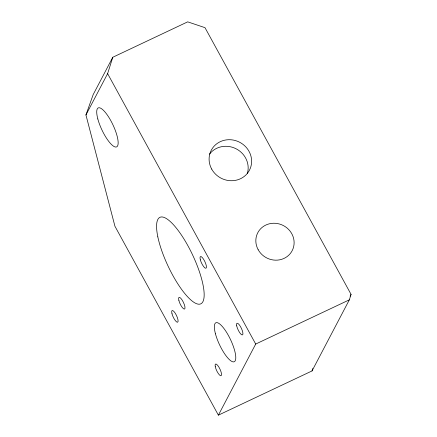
<?xml version="1.0" encoding="UTF-8"?>
<svg xmlns="http://www.w3.org/2000/svg" width="437" height="437" viewBox="0 0 437 437"><rect width="100%" height="100%" fill="white"/><g stroke="black" fill="none" stroke-linecap="round" stroke-linejoin="round"><path stroke-width="0.66" d="M85.942 114.947L107.622 73.645L112.768 57.269L187.697 21.85L204.997 27.668L351.058 294.363L349.343 299.837L312.029 370.931L218.385 415.15L114.936 226.246L85.942 114.947L93.168 94.621L112.768 57.269M312.029 370.931L312.788 368.5M218.385 415.15L255.705 344.05L349.343 299.837M350.108 296.171L351.058 294.363M107.622 73.645L255.705 344.05M209.536 154.097A21.55 20.228 27.7 0 1 236.188 148.831A21.55 20.228 27.7 0 1 247.293 173.653M258.147 249.658A19.392 18.201 27.7 0 0 291.293 252.176A19.392 18.201 27.7 0 0 275.485 223.302A19.392 18.201 27.7 0 0 258.147 249.658M157.823 236.843A47.841 13.471 64.7 0 0 198.212 304.152A47.841 13.471 64.7 0 0 185.02 240.711A47.841 13.471 64.7 0 0 157.823 236.843M215.272 366.676A6.462 1.819 64.7 0 0 220.729 375.771A6.462 1.819 64.7 0 0 218.948 367.2A6.462 1.819 64.7 0 0 215.272 366.676M236.696 325.86A6.462 1.819 64.7 0 0 242.153 334.955A6.462 1.819 64.7 0 0 240.366 326.384A6.462 1.819 64.7 0 0 236.696 325.86M178.924 300.672A6.462 1.819 64.7 0 0 184.48 309.085A6.462 1.819 64.7 0 0 182.021 299.858A6.462 1.819 64.7 0 0 178.924 300.672M200.348 259.857A6.462 1.819 64.7 0 0 205.903 268.269A6.462 1.819 64.7 0 0 203.445 259.043A6.462 1.819 64.7 0 0 200.348 259.857M172.014 313.837A6.462 1.819 64.7 0 0 177.569 322.249A6.462 1.819 64.7 0 0 175.111 313.023A6.462 1.819 64.7 0 0 172.014 313.837M215.446 333.808A21.55 6.069 64.7 0 0 233.97 361.841A21.55 6.069 64.7 0 0 225.776 331.099A21.55 6.069 64.7 0 0 215.446 333.808M97.817 118.951A21.55 6.069 64.7 0 0 116.34 146.99A21.55 6.069 64.7 0 0 108.147 116.242A21.55 6.069 64.7 0 0 97.817 118.951M211.661 169.043A21.55 20.228 27.7 0 0 248.489 171.839A21.55 20.228 27.7 0 0 230.922 139.758A21.55 20.228 27.7 0 0 211.661 169.043"/></g></svg>
